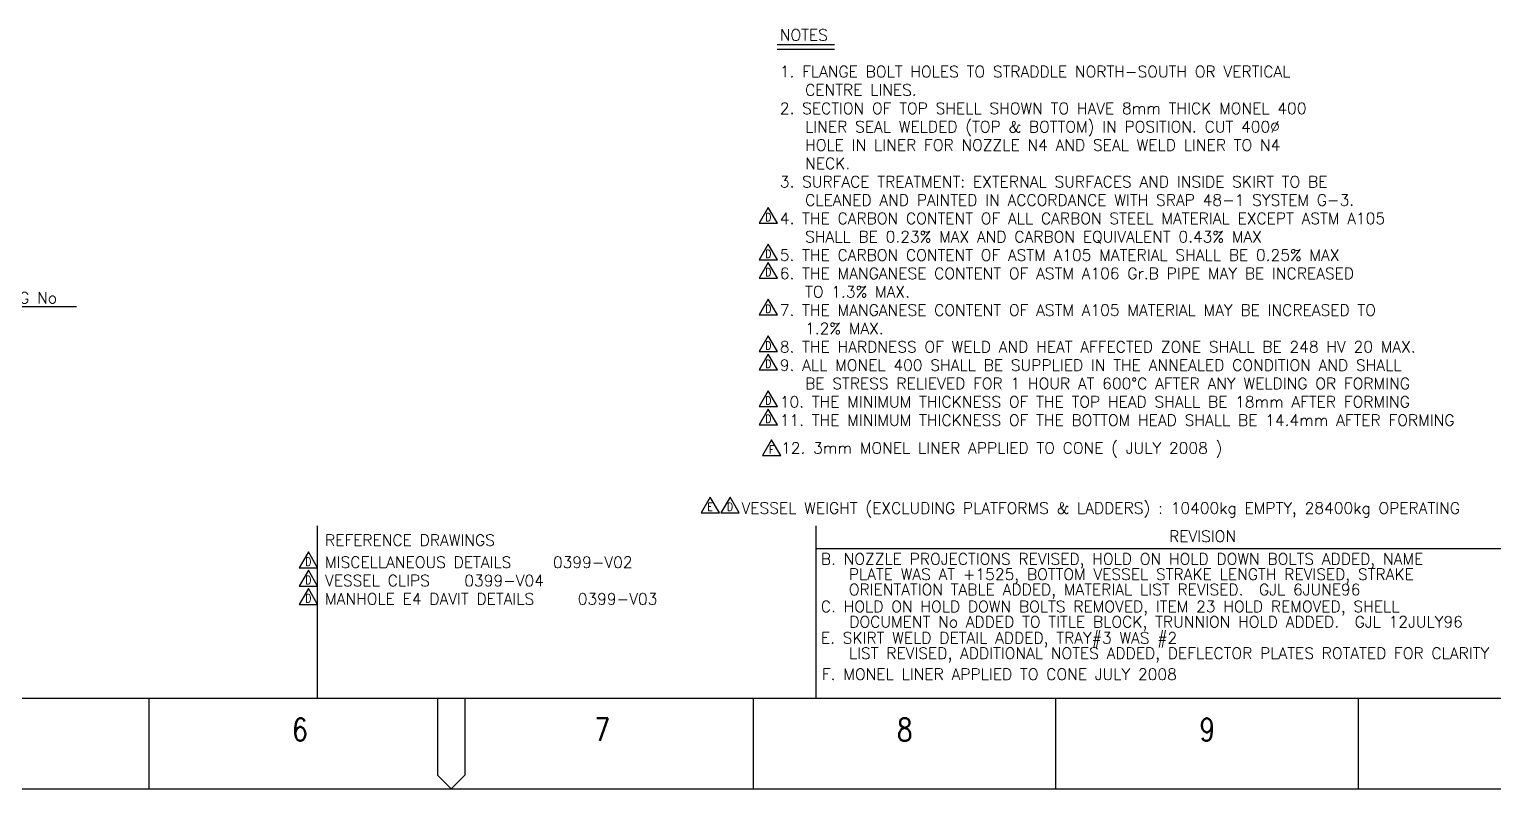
# Model space of a CAD drawing. Extents: x 0 to 21025, y 0 to 14850.
# Drawn here: x 8185 to 16265, y 0 to 4189 of the extents above; entities that cross this region are included whole.
import ezdxf
from ezdxf.enums import TextEntityAlignment as Align

# ---------------------------------------------------------------- set-up
doc = ezdxf.new("R2010")
doc.units = 0
doc.header["$LTSCALE"] = 500
doc.header["$MEASUREMENT"] = 0
doc.layers.get('0').update_dxf_attribs({"linetype": 'CONTINUOUS'})
for name, color, linetype in [('BORDER', 5, 'CONTINUOUS'), ('L025_BLK', 7, 'CONTINUOUS'), ('L25', 7, 'CONTINUOUS'), ('TEXT35', 2, 'CONTINUOUS')]:
    doc.layers.add(name, color=color, linetype=linetype)
doc.styles.add('ROMANS', font='ROMANS', dxfattribs={"height": 62.5})
doc.styles.add('T25', font='romans', dxfattribs={"width": 0.8, "height": 2.5})
doc.styles.add('T50', font='romans', dxfattribs={"width": 0.8, "height": 5})

# ---------------------------------------------------------------- blocks, each defined once
blk = doc.blocks.new('REV')
for p, q in [((0, 3.05), (-2.02, -0.44)), ((2.02, -0.44), (0, 3.05)), ((-2.02, -0.44), (2.02, -0.44))]:
    blk.add_line(p, q)
at = {"style": 'T25', "width": 0.8}
blk.add_attdef('REV_LEVEL', text='', height=1.8, dxfattribs=at).set_placement((0, 0), align=Align.CENTER)

msp = doc.modelspace()

# ---------------------------------------------------------------- linework, layer by layer
at = {"layer": 'BORDER', "color": 1}
for p, q in [((9775, 500), (9775, 1450)), ((12525, 1450), (12525, 500)), ((8843.75, 500), (8843.75, 0)), ((12181.25, 0), (12181.25, 500)), ((13850, 0), (13850, 500)), ((15518.75, 0), (15518.75, 500))]:
    msp.add_line(p, q, dxfattribs=at)
at = {"layer": 'BORDER', "color": 4}
msp.add_line((16775, 1324.0294), (12525, 1324.0294), dxfattribs=at)
at = {"layer": 'BORDER', "color": 6}
msp.add_line((500, 500), (20525, 500), dxfattribs=at)
at = {"layer": 'BORDER', "color": 2}
for p, q in [((10437.5, 500), (10437.5, 75)), ((10587.5, 500), (10587.5, 75))]:
    msp.add_line(p, q, dxfattribs=at)
at = {"layer": 'BORDER', "color": 4, "linetype": 'Continuous'}
msp.add_line((0, 0), (21025, 0), dxfattribs=at)
at = {"layer": 'BORDER', "color": 3}
for q in [(10437.5, 75), (10587.5, 75)]:
    msp.add_line((10512.5, 0), q, dxfattribs=at)
at = {"layer": 'L25'}
for p, q in [((12311.19271, 4104.36846), (12628.87553, 4104.36846)), ((12311.19271, 4079.36846), (12628.87553, 4079.36846)), ((7309.54608, 2659.8528), (8444.82596, 2659.8528))]:
    msp.add_line(p, q, dxfattribs=at)

# ---------------------------------------------------------------- block references
at = {"layer": 'L025_BLK', "xscale": 25, "yscale": 25, "zscale": 25}
for p, values in [((12262.67617, 3130.494), {'REV_LEVEL': 'D'}), ((12262.67617, 2928.11304), {'REV_LEVEL': 'D'}), ((12262.67617, 2826.92257), {'REV_LEVEL': 'D'}), ((12262.67617, 2624.54162), {'REV_LEVEL': 'D'}), ((12262.67617, 2422.16066), {'REV_LEVEL': 'D'}), ((12262.67617, 2320.97019), {'REV_LEVEL': 'D'}), ((12262.67617, 2118.58923), {'REV_LEVEL': 'D'}), ((12262.67617, 2017.39876), {'REV_LEVEL': 'D'}), ((12280.49945, 1848.36405), {'REV_LEVEL': 'F'}), ((11942.07817, 1532.60231), {'REV_LEVEL': 'E'}), ((12051.80186, 1532.60231), {'REV_LEVEL': 'D'}), ((9724.90886, 1229.89944), {'REV_LEVEL': 'D'}), ((9724.90886, 1128.70897), {'REV_LEVEL': 'D'}), ((9724.90886, 1027.51849), {'REV_LEVEL': 'D'})]:
    msp.add_blockref('REV', p, dxfattribs=at).add_auto_attribs(values)

# ---------------------------------------------------------------- texts
at = {"layer": 'BORDER', "color": 4, "style": 'ROMANS'}
msp.add_text('REFERENCE DRAWINGS', height=62.5, dxfattribs=at).set_placement((9816.67225, 1339.65492))
msp.add_text('REVISION', height=62.5, dxfattribs=at).set_placement((14659.03574, 1361.09421), align=Align.CENTER)
at = {"layer": 'BORDER', "color": 1, "style": 'T50', "width": 0.8}
for s, p in [('6', (9678.125, 263.22598)), ('7', (11346.875, 263.22598)), ('8', (13015.625, 263.22598)), ('9', (14684.375, 263.22598))]:
    msp.add_text(s, height=125, dxfattribs=at).set_placement(p, align=Align.CENTER)
at = {"layer": 'TEXT35', "style": 'ROMANS'}
for s, p in [('NOTES', (12326.08409, 4126.59582)), ('1. FLANGE BOLT HOLES TO STRADDLE NORTH-SOUTH OR VERTICAL', (12326.08409, 3924.21487)), ('   CENTRE LINES.', (12326.08409, 3823.02439)), ('2. SECTION OF TOP SHELL SHOWN TO HAVE 8mm THICK MONEL 400', (12326.08409, 3721.83391)), ('   LINER SEAL WELDED (TOP & BOTTOM) IN POSITION. CUT 400%%C', (12326.08409, 3620.64344)), ('   HOLE IN LINER FOR NOZZLE N4 AND SEAL WELD LINER TO N4', (12326.08409, 3519.45296)), ('   NECK.', (12326.08409, 3418.26249)), ('3. SURFACE TREATMENT: EXTERNAL SURFACES AND INSIDE SKIRT TO BE', (12326.08409, 3317.07201)), ('   CLEANED AND PAINTED IN ACCORDANCE WITH SRAP 48-1 SYSTEM G-3.', (12326.08409, 3215.88153)), ('4. THE CARBON CONTENT OF ALL CARBON STEEL MATERIAL EXCEPT ASTM A105', (12326.08409, 3114.69106)), ('   SHALL BE 0.23% MAX AND CARBON EQUIVALENT 0.43% MAX', (12326.08409, 3013.50058)), ('5. THE CARBON CONTENT OF ASTM A105 MATERIAL SHALL BE 0.25% MAX', (12326.08409, 2912.3101)), ('6. THE MANGANESE CONTENT OF ASTM A106 Gr.B PIPE MAY BE INCREASED', (12326.08409, 2811.11963)), ('   TO 1.3% MAX.', (12326.08409, 2709.92915)), ('REFER DRG No', (7711.41162, 2676.72554)), ('7. THE MANGANESE CONTENT OF ASTM A105 MATERIAL MAY BE INCREASED TO', (12326.08409, 2608.73868)), ('   1.2% MAX.', (12326.08409, 2507.5482)), ('8. THE HARDNESS OF WELD AND HEAT AFFECTED ZONE SHALL BE 248 HV 20 MAX.', (12326.08409, 2406.35772)), ('9. ALL MONEL 400 SHALL BE SUPPLIED IN THE ANNEALED CONDITION AND SHALL', (12326.08409, 2305.16725)), ('   BE STRESS RELIEVED FOR 1 HOUR AT 600%%DC AFTER ANY WELDING OR FORMING', (12326.08409, 2203.97677)), ('10. THE MINIMUM THICKNESS OF THE TOP HEAD SHALL BE 18mm AFTER FORMING', (12326.08409, 2102.7863)), ('11. THE MINIMUM THICKNESS OF THE BOTTOM HEAD SHALL BE 14.4mm AFTER FORMING', (12326.08409, 2001.59582)), ('12. 3mm MONEL LINER APPLIED TO CONE ( JULY 2008 )', (12333.56228, 1848.15841)), ('VESSEL WEIGHT (EXCLUDING PLATFORMS & LADDERS) : 10400kg EMPTY, 28400kg OPERATING', (12115.20978, 1516.79937)), ('B. NOZZLE PROJECTIONS REVISED, HOLD ON HOLD DOWN BOLTS ADDED, NAME', (12552.8383, 1236.03932)), ('MISCELLANEOUS DETAILS   0399-V02', (9816.67604, 1218.06979)), ('PLATE WAS AT +1525, BOTTOM VESSEL STRAKE LENGTH REVISED, STRAKE', (12706.88587, 1151.58067)), ('VESSEL CLIPS   0399-V04', (9816.67604, 1116.87931)), ('MANHOLE E4 DAVIT DETAILS   0399-V03', (9816.67604, 1015.68883)), ('ORIENTATION TABLE ADDED, MATERIAL LIST REVISED.  GJL 6JUNE96', (12706.88587, 1067.12201)), ('C. HOLD ON HOLD DOWN BOLTS REMOVED, ITEM 23 HOLD REMOVED, SHELL ', (12552.8383, 973.8045)), ('DOCUMENT No ADDED TO TITLE BLOCK, TRUNNION HOLD ADDED.  GJL 12JULY96', (12709.70309, 889.34585)), ('E. SKIRT WELD DETAIL ADDED, TRAY#3 WAS #2', (12552.8383, 800.55391)), ('LIST REVISED, ADDITIONAL NOTES ADDED, DEFLECTOR PLATES ROTATED FOR CLARITY', (12707.51627, 716.09526)), ('F. MONEL LINER APPLIED TO CONE JULY 2008', (12558.82398, 600.09719))]:
    msp.add_text(s, height=62.5, dxfattribs=at).set_placement(p)

doc.saveas('drawing.dxf')
